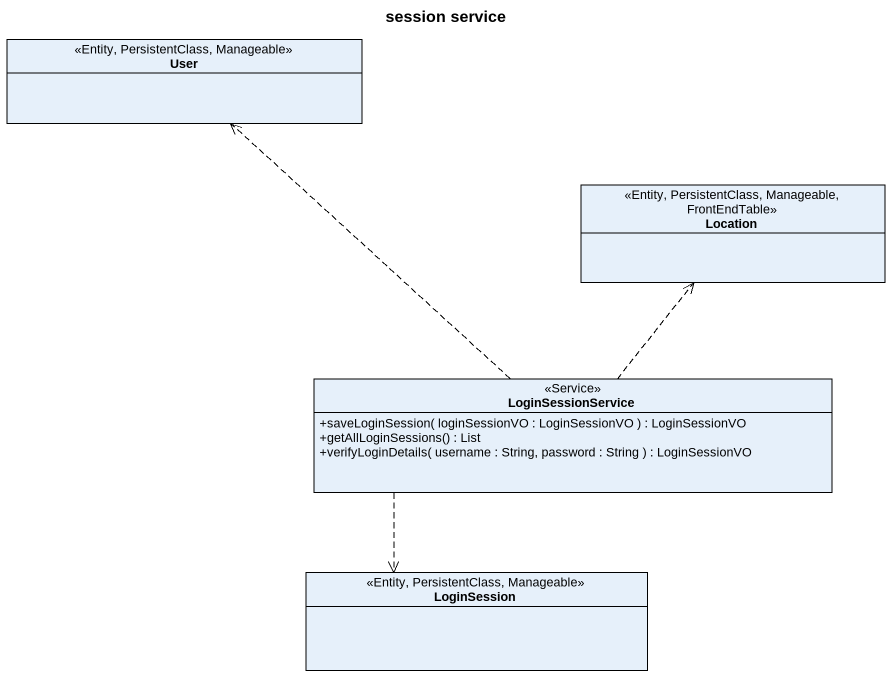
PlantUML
@startuml
title session service
hide circle
hide empty members
skinparam classAttributeIconSize 0
class User <<Entity, PersistentClass, Manageable>>
class Location <<Entity, PersistentClass, Manageable, FrontEndTable>>
class LoginSessionService <<Service>> {
  +saveLoginSession( loginSessionVO : LoginSessionVO ) : LoginSessionVO
  +getAllLoginSessions() : List
  +verifyLoginDetails( username : String, password : String ) : LoginSessionVO
}
class LoginSession <<Entity, PersistentClass, Manageable>>
LoginSessionService .up.> User
LoginSessionService .up.> Location
LoginSessionService ..> LoginSession
@enduml
